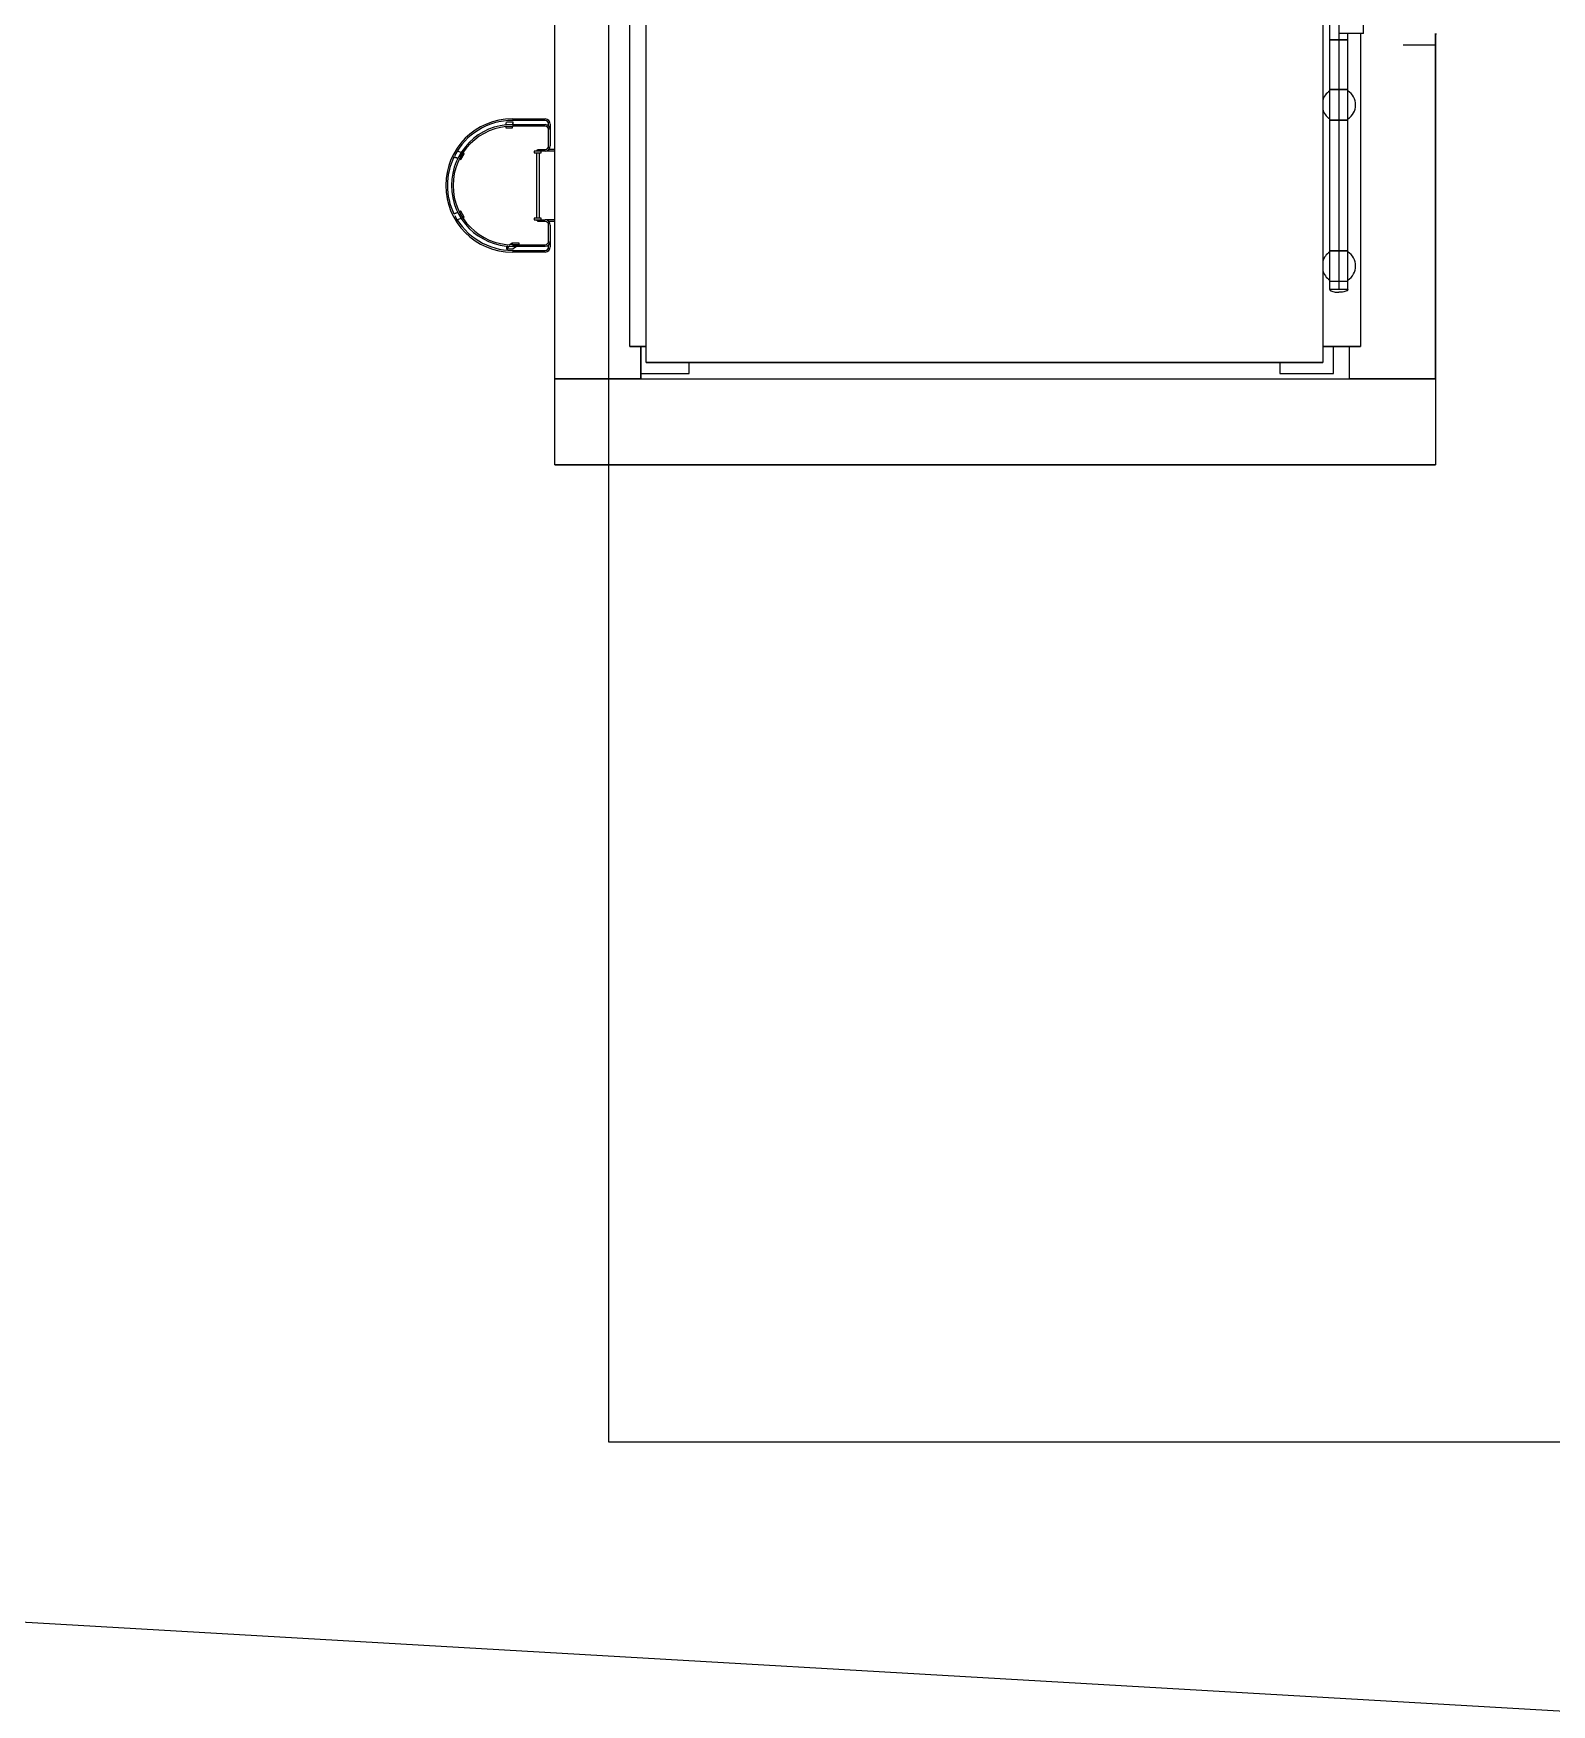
# Model space of a CAD drawing. Header units: inches. Extents: x 517790 to 538444, y 301815 to 302461.
# Drawn here: x 517866.17 to 517880.78, y 302282.37 to 302298.45 of the extents above; entities that cross this region are included whole.
import ezdxf

# ---------------------------------------------------------------- set-up
doc = ezdxf.new("R2010")
doc.units = ezdxf.units.IN
doc.header["$MEASUREMENT"] = 0
doc.linetypes.add('BLAST PROOF PARTITION-EMBED 1_DWG$0$DIVIDE2', pattern=[0.625, 0.25, -0.125, 0, -0.125, 0, -0.125])
doc.layers.add('硅胶总平面底图 工艺装置区', color=253, linetype='Continuous')
doc.layers.add('硅胶总平面底图0804', color=253, linetype='Continuous')

msp = doc.modelspace()

# ---------------------------------------------------------------- linework, layer by layer
at = {"layer": '硅胶总平面底图 工艺装置区', "linetype": 'BLAST PROOF PARTITION-EMBED 1_DWG$0$DIVIDE2', "lineweight": -3, "ltscale": 400}
for p, q in [((517871.703, 302347.932), (517871.703, 302284.9)), ((517871.703, 302284.9), (517894.849, 302284.9))]:
    msp.add_line(p, q, dxfattribs=at)
at = {"layer": '硅胶总平面底图 工艺装置区', "color": 5, "linetype": 'Continuous', "lineweight": -3}
msp.add_line((517871.186, 302295.13), (517871.186, 302316.313), dxfattribs=at)
at = {"layer": '硅胶总平面底图 工艺装置区', "color": 253, "linetype": 'Continuous', "lineweight": -3}
for p, q in [((517871.186, 302295.13), (517871.186, 302316.313)), ((517878.642, 302298.392), (517878.642, 302298.687)), ((517878.729, 302298.627), (517878.729, 302298.453)), ((517878.965, 302298.453), (517878.965, 302298.627)), ((517878.965, 302298.453), (517878.965, 302298.627)), ((517871.909, 302295.44), (517871.909, 302298.54)), ((517871.909, 302295.44), (517871.909, 302298.54)), ((517872.064, 302295.285), (517872.064, 302298.54)), ((517872.064, 302295.285), (517872.064, 302298.54)), ((517878.574, 302298.54), (517878.574, 302295.285)), ((517878.574, 302298.54), (517878.574, 302295.285)), ((517878.965, 302298.453), (517878.729, 302298.453)), ((517878.729, 302298.453), (517878.729, 302298.392)), ((517878.816, 302298.392), (517878.816, 302298.453)), ((517878.936, 302298.453), (517878.936, 302295.44)), ((517878.936, 302298.453), (517878.936, 302295.44)), ((517879.659, 302298.453), (517879.659, 302295.13)), ((517879.659, 302295.13), (517879.659, 302298.453)), ((517879.663, 302298.453), (517879.663, 302298.442)), ((517878.729, 302298.392), (517878.642, 302298.392)), ((517878.642, 302298.392), (517878.816, 302298.392)), ((517878.642, 302297.912), (517878.642, 302298.392)), ((517878.729, 302298.392), (517878.729, 302298.392)), ((517878.729, 302298.392), (517878.729, 302298.392)), ((517878.816, 302298.392), (517878.729, 302298.392)), ((517878.729, 302298.392), (517878.729, 302297.912)), ((517878.816, 302297.912), (517878.816, 302298.392)), ((517879.659, 302298.341), (517879.349, 302298.34)), ((517878.816, 302297.912), (517878.642, 302297.912)), ((517878.642, 302297.617), (517878.642, 302297.912)), ((517878.642, 302297.912), (517878.816, 302297.912)), ((517878.729, 302297.912), (517878.729, 302297.912)), ((517878.729, 302297.912), (517878.729, 302297.617)), ((517878.816, 302297.617), (517878.816, 302297.912)), ((517870.778, 302297.63), (517871.093, 302297.63)), ((517871.093, 302297.614), (517870.778, 302297.614)), ((517878.642, 302297.617), (517878.816, 302297.617)), ((517878.642, 302296.362), (517878.642, 302297.617)), ((517878.816, 302297.617), (517878.642, 302297.617)), ((517878.729, 302297.617), (517878.729, 302296.362)), ((517878.729, 302297.617), (517878.729, 302297.617)), ((517878.729, 302297.617), (517878.729, 302297.617)), ((517878.816, 302296.362), (517878.816, 302297.617)), ((517870.779, 302297.558), (517870.714, 302297.558)), ((517870.714, 302297.558), (517870.714, 302297.543)), ((517870.714, 302297.543), (517870.779, 302297.543)), ((517870.716, 302297.572), (517870.721, 302297.599)), ((517870.787, 302297.599), (517870.721, 302297.599)), ((517870.767, 302297.543), (517870.779, 302297.543)), ((517870.778, 302297.575), (517871.093, 302297.575)), ((517871.093, 302297.559), (517870.778, 302297.559)), ((517870.779, 302297.558), (517870.779, 302297.559)), ((517870.779, 302297.543), (517870.782, 302297.559)), ((517870.779, 302297.543), (517870.779, 302297.558)), ((517870.779, 302297.543), (517870.779, 302297.543)), ((517870.782, 302297.575), (517870.787, 302297.599)), ((517870.786, 302297.575), (517870.787, 302297.583)), ((517870.787, 302297.583), (517870.787, 302297.599)), ((517871.127, 302297.562), (517871.127, 302297.58)), ((517871.127, 302297.37), (517871.127, 302297.525)), ((517871.143, 302297.58), (517871.143, 302297.525)), ((517871.143, 302297.525), (517871.143, 302297.37)), ((517870.286, 302297.308), (517870.248, 302297.321)), ((517870.301, 302297.303), (517870.268, 302297.246)), ((517870.282, 302297.238), (517870.315, 302297.295)), ((517870.315, 302297.295), (517870.301, 302297.303)), ((517870.314, 302297.295), (517870.308, 302297.299)), ((517870.314, 302297.295), (517870.314, 302297.295)), ((517871.055, 302297.321), (517870.989, 302297.321)), ((517870.989, 302297.321), (517870.989, 302297.305)), ((517870.989, 302297.305), (517871.055, 302297.305)), ((517871.022, 302297.326), (517871.009, 302297.326)), ((517871.009, 302297.326), (517871.009, 302297.321)), ((517871.009, 302297.305), (517871.009, 302296.674)), ((517871.022, 302297.336), (517871.093, 302297.336)), ((517871.022, 302297.321), (517871.022, 302297.336)), ((517871.035, 302297.305), (517871.035, 302296.674)), ((517871.093, 302297.321), (517871.055, 302297.321)), ((517871.055, 302297.305), (517871.055, 302297.321)), ((517871.186, 302297.321), (517871.093, 302297.321)), ((517871.186, 302297.336), (517871.129, 302297.336)), ((517870.254, 302297.251), (517870.216, 302297.264)), ((517870.216, 302297.263), (517870.224, 302297.258)), ((517870.253, 302297.248), (517870.224, 302297.258)), ((517870.268, 302297.246), (517870.282, 302297.238)), ((517870.282, 302297.238), (517870.268, 302297.243)), ((517870.269, 302297.246), (517870.274, 302297.243)), ((517870.282, 302297.238), (517870.296, 302297.263)), ((517870.282, 302297.238), (517870.282, 302297.238)), ((517870.282, 302297.238), (517870.282, 302297.238)), ((517870.254, 302296.728), (517870.215, 302296.715)), ((517870.224, 302296.721), (517870.216, 302296.717)), ((517870.253, 302296.731), (517870.224, 302296.721)), ((517870.286, 302296.671), (517870.248, 302296.658)), ((517870.282, 302296.741), (517870.268, 302296.736)), ((517870.282, 302296.741), (517870.268, 302296.733)), ((517870.268, 302296.733), (517870.301, 302296.676)), ((517870.282, 302296.741), (517870.276, 302296.737)), ((517870.315, 302296.684), (517870.282, 302296.741)), ((517870.282, 302296.741), (517870.282, 302296.741)), ((517870.301, 302296.676), (517870.315, 302296.684)), ((517870.315, 302296.684), (517870.302, 302296.707)), ((517870.302, 302296.677), (517870.307, 302296.68)), ((517870.314, 302296.684), (517870.315, 302296.684)), ((517870.989, 302296.674), (517870.989, 302296.659)), ((517871.055, 302296.674), (517870.989, 302296.674)), ((517870.989, 302296.659), (517871.055, 302296.659)), ((517871.009, 302296.659), (517871.009, 302296.653)), ((517871.022, 302296.653), (517871.009, 302296.653)), ((517871.022, 302296.643), (517871.022, 302296.659)), ((517871.093, 302296.643), (517871.022, 302296.643)), ((517871.055, 302296.659), (517871.055, 302296.674)), ((517871.055, 302296.659), (517871.093, 302296.659)), ((517871.186, 302296.659), (517871.093, 302296.659)), ((517871.186, 302296.643), (517871.129, 302296.643)), ((517871.127, 302296.454), (517871.127, 302296.609)), ((517871.143, 302296.609), (517871.143, 302296.454)), ((517870.735, 302296.406), (517870.722, 302296.396)), ((517870.755, 302296.405), (517870.722, 302296.38)), ((517870.722, 302296.396), (517870.722, 302296.38)), ((517870.722, 302296.38), (517870.787, 302296.381)), ((517870.777, 302296.436), (517870.755, 302296.42)), ((517870.777, 302296.421), (517870.775, 302296.42)), ((517870.842, 302296.436), (517870.777, 302296.436)), ((517870.777, 302296.436), (517870.777, 302296.421)), ((517870.777, 302296.421), (517870.842, 302296.421)), ((517870.778, 302296.42), (517871.093, 302296.42)), ((517871.093, 302296.404), (517870.778, 302296.404)), ((517870.778, 302296.365), (517871.093, 302296.365)), ((517871.093, 302296.349), (517870.778, 302296.349)), ((517870.819, 302296.404), (517870.787, 302296.381)), ((517870.842, 302296.421), (517870.841, 302296.42)), ((517870.842, 302296.421), (517870.842, 302296.436)), ((517871.127, 302296.399), (517871.127, 302296.418)), ((517871.143, 302296.454), (517871.143, 302296.399)), ((517878.816, 302296.362), (517878.642, 302296.362)), ((517878.642, 302296.067), (517878.642, 302296.362)), ((517878.642, 302296.362), (517878.816, 302296.362)), ((517878.729, 302296.362), (517878.729, 302296.067)), ((517878.729, 302296.362), (517878.729, 302296.362)), ((517878.816, 302296.067), (517878.816, 302296.362)), ((517878.816, 302296.067), (517878.642, 302296.067)), ((517878.729, 302296.067), (517878.642, 302296.067)), ((517878.642, 302295.988), (517878.642, 302296.067)), ((517878.729, 302296.067), (517878.729, 302296.067)), ((517878.729, 302296.067), (517878.729, 302296.067)), ((517878.729, 302296.067), (517878.729, 302296.067)), ((517878.729, 302296.067), (517878.729, 302295.988)), ((517878.816, 302296.067), (517878.729, 302296.067)), ((517878.816, 302295.988), (517878.816, 302296.067)), ((517878.729, 302295.988), (517878.642, 302295.988)), ((517878.816, 302295.988), (517878.729, 302295.988)), ((517872.064, 302295.44), (517871.909, 302295.44)), ((517871.909, 302295.44), (517872.064, 302295.44)), ((517872.013, 302295.44), (517872.013, 302295.13)), ((517872.013, 302295.13), (517872.013, 302295.44)), ((517878.936, 302295.44), (517878.574, 302295.44)), ((517878.574, 302295.44), (517878.936, 302295.44)), ((517878.678, 302295.181), (517878.678, 302295.44)), ((517878.678, 302295.181), (517878.678, 302295.44)), ((517878.833, 302295.13), (517878.833, 302295.44)), ((517878.833, 302295.13), (517878.833, 302295.44)), ((517878.574, 302295.285), (517872.064, 302295.285)), ((517872.064, 302295.285), (517878.574, 302295.285)), ((517872.478, 302295.181), (517872.478, 302295.285)), ((517872.478, 302295.181), (517872.478, 302295.285)), ((517878.161, 302295.285), (517878.161, 302295.181)), ((517878.161, 302295.285), (517878.161, 302295.181)), ((517871.186, 302295.13), (517879.659, 302295.13)), ((517871.186, 302295.13), (517879.659, 302295.13)), ((517871.186, 302294.303), (517871.186, 302295.13)), ((517871.186, 302294.303), (517871.186, 302295.13)), ((517872.013, 302295.13), (517871.186, 302295.13)), ((517872.013, 302295.13), (517871.186, 302295.13)), ((517872.013, 302295.181), (517872.478, 302295.181)), ((517872.013, 302295.181), (517872.478, 302295.181)), ((517878.161, 302295.181), (517878.678, 302295.181)), ((517878.161, 302295.181), (517878.678, 302295.181)), ((517879.659, 302295.13), (517878.833, 302295.13)), ((517879.659, 302295.13), (517878.833, 302295.13)), ((517879.659, 302295.13), (517879.659, 302294.303)), ((517879.659, 302295.13), (517879.659, 302294.303)), ((517879.659, 302294.303), (517871.186, 302294.303)), ((517871.186, 302294.303), (517879.659, 302294.303))]:
    msp.add_line(p, q, dxfattribs=at)
for centre, radius, start, end in [((517879.659, 302298.442), 0.00413, 270, 0), ((517878.729, 302297.765), 0.161, 122.7392, 164.6151), ((517878.729, 302297.765), 0.161, 113.4294, 113.4386), ((517878.729, 302297.765), 0.161, 66.5614, 66.5706), ((517878.729, 302297.765), 0.161, 0, 57.2608), ((517878.729, 302297.765), 0.161, 302.7392, 0), ((517870.778, 302296.99), 0.641, 90, 270), ((517870.778, 302296.99), 0.625, 90, 152.85), ((517871.093, 302297.58), 0.0499, 0, 90), ((517871.093, 302297.58), 0.0341, 0, 90), ((517878.729, 302297.765), 0.161, 195.3849, 237.2608), ((517870.778, 302296.99), 0.586, 90, 270), ((517870.778, 302296.99), 0.57, 90, 270), ((517871.093, 302297.525), 0.0499, 0, 90), ((517871.093, 302297.525), 0.0341, 0, 90), ((517871.093, 302297.37), 0.0341, 270, 0), ((517871.093, 302297.37), 0.0499, 270, 0), ((517870.778, 302296.99), 0.625, 154.0005, 206.0057), ((517870.778, 302296.99), 0.625, 207.4964, 270), ((517871.093, 302296.609), 0.0499, 0, 90), ((517871.093, 302296.609), 0.0341, 0, 90), ((517871.093, 302296.454), 0.0341, 270, 0), ((517871.093, 302296.454), 0.0499, 270, 0), ((517871.093, 302296.399), 0.0341, 270, 0), ((517871.093, 302296.399), 0.0499, 270, 0), ((517878.729, 302296.215), 0.161, 122.7392, 164.6151), ((517878.729, 302296.215), 0.161, 113.4294, 113.4386), ((517878.729, 302296.215), 0.161, 66.5614, 66.5706), ((517878.729, 302296.215), 0.161, 0, 57.2608), ((517878.729, 302296.215), 0.161, 195.3849, 237.2608), ((517878.729, 302296.215), 0.161, 302.7392, 0), ((517878.729, 302296.215), 0.161, 246.5706, 246.5799), ((517878.729, 302296.215), 0.161, 293.4201, 293.4294)]:
    msp.add_arc(centre, radius, start, end, dxfattribs=at)
for points in [[(517878.642, 302295.988), (517878.642, 302295.988), (517878.642, 302295.987), (517878.643, 302295.986), (517878.643, 302295.985), (517878.643, 302295.984), (517878.644, 302295.983), (517878.645, 302295.982), (517878.646, 302295.981), (517878.647, 302295.98), (517878.649, 302295.978), (517878.652, 302295.976), (517878.655, 302295.975), (517878.659, 302295.973), (517878.665, 302295.97), (517878.672, 302295.969), (517878.679, 302295.967), (517878.687, 302295.965), (517878.695, 302295.964), (517878.704, 302295.963), (517878.713, 302295.962), (517878.722, 302295.962), (517878.724, 302295.962), (517878.727, 302295.962), (517878.729, 302295.962)], [(517878.816, 302295.988), (517878.816, 302295.988), (517878.816, 302295.987), (517878.816, 302295.986), (517878.815, 302295.985), (517878.815, 302295.984), (517878.814, 302295.983), (517878.814, 302295.982), (517878.813, 302295.981), (517878.811, 302295.98), (517878.809, 302295.978), (517878.807, 302295.976), (517878.804, 302295.975), (517878.799, 302295.973), (517878.793, 302295.97), (517878.786, 302295.969), (517878.78, 302295.967), (517878.772, 302295.965), (517878.763, 302295.964), (517878.755, 302295.963), (517878.746, 302295.962), (517878.737, 302295.962), (517878.734, 302295.962), (517878.732, 302295.962), (517878.729, 302295.962)]]:
    msp.add_open_spline(points, degree=3, knots=[0, 0, 0, 0, 0.096604, 0.096604, 0.096604, 0.20217, 0.20217, 0.20217, 0.337617, 0.337617, 0.337617, 0.539925, 0.539925, 0.539925, 0.854084, 0.854084, 0.854084, 1.168243, 1.168243, 1.168243, 1.482402, 1.482402, 1.482402, 1.570796, 1.570796, 1.570796, 1.570796], dxfattribs=at)
at = {"layer": '硅胶总平面底图0804', "color": 253, "linetype": 'Continuous', "lineweight": 20}
msp.add_line((517871.702, 302347.932), (517871.702, 302284.9), dxfattribs=at)
at = {"layer": '硅胶总平面底图0804', "lineweight": 20}
msp.add_line((517871.702, 302284.9), (517894.849, 302284.9), dxfattribs=at)
at = {"layer": '硅胶总平面底图0804', "color": 9, "lineweight": -3, "ltscale": 200}
msp.add_lwpolyline([(518022.062, 302273.167), (517956.511, 302277.58), (517956.525, 302277.931), (517847.048, 302284.265), (517799.381, 302287.147), (517808.845, 302324.72), (517814.375, 302346.332), (517814.783, 302347.438), (517815.239, 302348.191), (517815.808, 302348.72), (517816.071, 302348.871), (517821.1, 302351.813), (517828.951, 302354.688), (517828.711, 302355.143), (517833.662, 302356.925)], dxfattribs=at)

doc.saveas('drawing.dxf')
